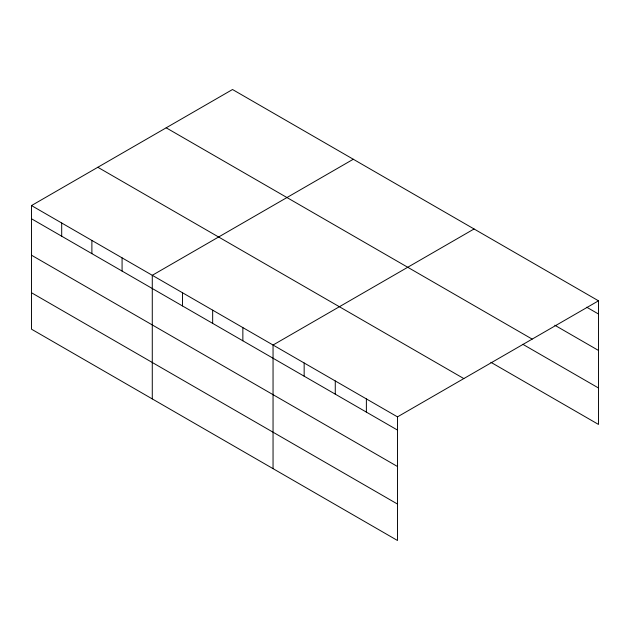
<?xml version="1.0" encoding="UTF-8"?>
<svg xmlns="http://www.w3.org/2000/svg" width="630" height="630" viewBox="0 0 630 630"><rect width="100%" height="100%" fill="white"/><g stroke="black" fill="none" stroke-linecap="round" stroke-linejoin="round"><path stroke-width="0.94" d="M397.483 466.507L397.483 416.871L31.5 205.569L31.5 329.183L397.483 540.485L397.483 466.507L31.5 255.205M490.88 362.297L598.5 424.431L598.5 300.817L232.517 89.515L31.5 205.569M353.288 159.248L152.279 275.302L152.279 398.916M474.067 228.973L273.05 345.027L273.05 468.641M397.483 416.871L598.5 300.817M586.727 307.219L598.5 314.016M554.778 325.214L598.5 350.453M166.178 127.811L532.169 339.113M522.829 344.303L598.5 387.993M97.831 167.273L463.822 378.575M31.5 218.775L397.483 430.07M31.5 292.745L397.483 504.047M366.377 398.908L366.377 412.115M335.27 380.945L335.27 394.152M304.156 362.99L304.156 376.189M242.857 327.592L242.857 340.798M212.664 310.165L212.664 323.363M182.472 292.73L182.472 305.936M122.078 257.867L122.078 271.065M91.886 240.432L91.886 253.638M61.693 223.004L61.693 236.203"/></g></svg>
